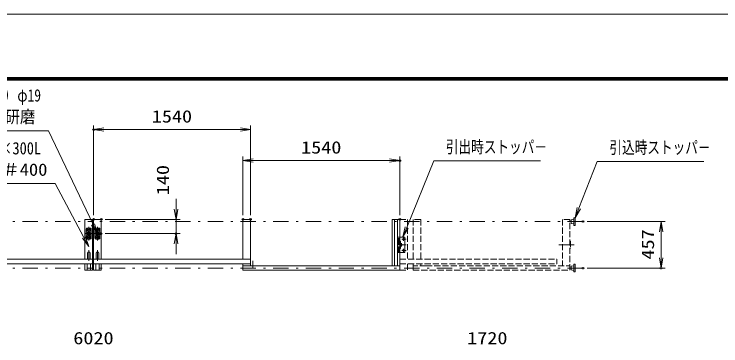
# Model space of a CAD drawing. Units: millimetres at full size. Extents: x -11880 to 11880, y -8400 to 8400.
# Drawn here: x 10 to 6945, y 5147 to 8400 of the extents above; entities that cross this region are included whole.
import ezdxf
from ezdxf.enums import TextEntityAlignment as Align

# ---------------------------------------------------------------- set-up
doc = ezdxf.new("R2010")
doc.units = ezdxf.units.MM
doc.header["$LTSCALE"] = 30
doc.header["$PDMODE"] = 32
doc.header["$PDSIZE"] = 15
for name, pattern in [('USER1', [10.7, 5, -2.5, 0.7, -2.5]), ('USER2', [2.7, 2, -0.7]), ('USER3', [9, 6, -0.75, 1.5, -0.75])]:
    doc.linetypes.add(name, pattern=pattern)
for name, color, linetype, lineweight in [('0-0_D-TTL', 7, 'Continuous', 18), ('0-1_外形線', 7, 'Continuous', 18), ('0-2_01', 4, 'Continuous', 18), ('0-3_軸線', 6, 'USER1', 18), ('0-4_隠れ線', 4, 'USER2', 18), ('0-8_寸法線', 3, 'Continuous', 18), ('0-9_0', 7, 'Continuous', 18)]:
    doc.layers.add(name, color=color, linetype=linetype, lineweight=lineweight)
doc.layers.add('0-A_DEFPOINTS', color=7, linetype='Continuous')
doc.styles.add('ＭＳ ゴシック', font='')
doc.styles.get('ＭＳ ゴシック').set_extended_font_data('MS Gothic')

# ---------------------------------------------------------------- blocks, each defined once
blk = doc.blocks.new('PROFSP00FOS256')
at = {"layer": '0-1_外形線'}
blk.add_lwpolyline([(0, -225.2), (195, -112.6), (195, 112.6), (0, 225.2), (-195, 112.6), (-195, -112.6)], close=True, dxfattribs=at)
for start, end in [(0, 180), (180, 0)]:
    blk.add_arc((0, 0), 195, start, end, dxfattribs=at)
at = {"layer": '0-3_軸線'}
for p, q in [((-243.2, 0), (243.2, 0)), ((0, 243.2), (0, -243.2))]:
    blk.add_line(p, q, dxfattribs=at)
blk = doc.blocks.new('tedrtdyfdufu')
at = {"layer": '0-1_外形線'}
for p, q in [((-750, 1350), (-750, -1350)), ((750, 750), (-750, 750)), ((450, 1650), (-450, 1650)), ((750, -1350), (750, 1350)), ((750, -750), (-750, -750)), ((-450, -1650), (450, -1650))]:
    blk.add_line(p, q, dxfattribs=at)
blk.add_circle((0, 0), 525, dxfattribs=at)
for centre, start, end in [((-450, 1350), 90, 180), ((450, 1350), 0, 90), ((-450, -1350), 180, 270), ((450, -1350), 270, 0)]:
    blk.add_arc(centre, 300, start, end, dxfattribs=at)
at = {"layer": '0-3_軸線', "linetype": 'Continuous'}
for p, q in [((-1041.3, 0), (1041.3, 0)), ((-693.4, 1200), (-180.8, 1200)), ((0, 2034.1), (0, -2034.1)), ((171.6, 1200), (684.3, 1200)), ((-450, -929.1), (-450, -1505.8)), ((171.6, -1200), (684.3, -1200))]:
    blk.add_line(p, q, dxfattribs=at)
at = {"layer": '0-4_隠れ線'}
blk.add_line((750, -630), (-750, -630), dxfattribs=at)
blk.add_circle((0, 0), 315, dxfattribs=at)
at = {"layer": '0-9_0'}
for p in [(-450, 1200), (450, 1200), (-450, -1200), (450, -1200)]:
    blk.add_blockref('PROFSP00FOS256', p, dxfattribs=at)
blk = doc.blocks.new('A$C4093506B')
at = {"layer": '0-1_外形線'}
for p, q in [((-373.3, 0), (376.7, 0)), ((-373.3, -1755), (-373.3, 0)), ((376.7, -1755), (376.7, 0))]:
    blk.add_line(p, q, dxfattribs=at)
blk.add_arc((1.7, -1755), 375, 180, 0, dxfattribs=at)
at = {"layer": '0-3_軸線', "linetype": 'USER3'}
blk.add_line((1.7, 532.5), (1.7, -2662.5), dxfattribs=at)
blk = doc.blocks.new('_OPEN')
at = {"layer": '0-9_0'}
blk.add_line((0, 0), (-30, 0), dxfattribs=at)
blk.add_lwpolyline([(-30, 5), (0, 0), (-30, -5)], dxfattribs=at)
blk = doc.blocks.new('S147')
at = {"layer": '0-8_寸法線'}
for points in [[(7035914.8, -15244269.9), (7004515.6, -15244269.9), (6996562.8, -15263852.5), (6995434, -15266632.1)], [(6996099.5, -15263664.4), (6995434, -15266632.1), (6997026, -15264040.7)]]:
    blk.add_lwpolyline(points, dxfattribs=at)
at = {"layer": '0-8_寸法線', "color": 254, "style": 'ＭＳ ゴシック', "width": 0.75}
blk.add_text('引出時ストッパ－', height=3637, dxfattribs=at).set_placement((7008094, -15243079.3), align=Align.BOTTOM_LEFT)
blk = doc.blocks.new('S148')
at = {"layer": '0-8_寸法線'}
for points in [[(7084057.6, -15244436.1), (7052658.4, -15244436.1), (7047231.3, -15258205.6), (7046131.3, -15260996.7)], [(7046766.2, -15258022.3), (7046131.3, -15260996.7), (7047696.5, -15258389)]]:
    blk.add_lwpolyline(points, dxfattribs=at)
at = {"layer": '0-8_寸法線', "color": 254, "style": 'ＭＳ ゴシック', "width": 0.75}
blk.add_text('引込時ストッパ－', height=3637, dxfattribs=at).set_placement((7056236.8, -15243245.6), align=Align.BOTTOM_LEFT)
blk = doc.blocks.new('S149')
at = {"layer": '0-8_寸法線'}
for points in [[(6844168.1, -15250954.4), (6893106.5, -15250954.4), (6901547.4, -15266823), (6902956.3, -15269471.7)], [(6901106, -15267057.9), (6902956.3, -15269471.7), (6901988.9, -15266588.2)]]:
    blk.add_lwpolyline(points, dxfattribs=at)
at = {"layer": '0-8_寸法線', "color": 254, "style": 'ＭＳ ゴシック'}
for s, width, p in [('取手（内側）φ25×300L', 0.85, (6843592.1, -15243463.8)), ('SUS304 ＃400', 1.1, (6858107.3, -15249763.8))]:
    blk.add_text(s, height=3637, dxfattribs=dict(at, width=width)).set_placement(p, align=Align.BOTTOM_LEFT)
blk = doc.blocks.new('S150')
at = {"layer": '0-8_寸法線'}
for points in [[(6854144.1, -15235401.3), (6891130.5, -15235401.3), (6904219.5, -15262966.6), (6905506.3, -15265676.7)], [(6903767.8, -15263181.1), (6905506.3, -15265676.7), (6904671.2, -15262752.2)]]:
    blk.add_lwpolyline(points, dxfattribs=at)
at = {"layer": '0-8_寸法線', "color": 254, "style": 'ＭＳ ゴシック'}
for s, width, p in [('落し棒（内側）φ19', 0.8, (6854144.1, -15227910.7)), ('SUS304 電解研磨', 0.9, (6853712.1, -15234210.7))]:
    blk.add_text(s, height=3637, dxfattribs=dict(at, width=width)).set_placement(p, align=Align.BOTTOM_LEFT)

msp = doc.modelspace()

# ---------------------------------------------------------------- linework, layer by layer
at = {"layer": '0-0_D-TTL'}
for points in [[(-11879.92, -8400.08), (11880.08, -8400.08), (11880.08, 8399.92), (-11879.92, 8399.92)], [(-11116.2, 7779.35), (11116.37, 7779.35), (11116.37, -7777.79), (-11116.2, -7777.79)], [(-11109.13, 7772.28), (11109.3, 7772.28), (11109.3, -7770.72), (-11109.13, -7770.72)], [(-11102.06, 7765.21), (11102.22, 7765.21), (11102.22, -7763.65), (-11102.06, -7763.65)], [(-11094.99, 7758.13), (11095.15, 7758.13), (11095.15, -7756.58), (-11094.99, -7756.58)], [(-11087.92, 7751.06), (11088.08, 7751.06), (11088.08, -7749.51), (-11087.92, -7749.51)]]:
    msp.add_lwpolyline(points, close=True, dxfattribs=at)
at = {"layer": '0-1_外形線'}
for p, q in [((704.71, 5997.98), (704.71, 6387.98)), ((779.71, 6387.98), (704.71, 6387.98)), ((779.71, 6387.98), (779.71, 5887.98)), ((789.71, 6387.98), (789.71, 5887.98)), ((789.71, 6387.98), (864.71, 6387.98)), ((864.71, 5997.98), (864.71, 6387.98)), ((2254.71, 6387.98), (2329.71, 6387.98)), ((2254.71, 6387.98), (2254.71, 5997.98)), ((2329.71, 6387.98), (2329.71, 5932.98)), ((3741.21, 6387.98), (3741.21, 5932.98)), ((3773.21, 6387.98), (3773.21, 5932.98)), ((3794.71, 5887.98), (3794.71, 6387.98)), ((3844.71, 6212.98), (3794.71, 6212.98)), ((3794.71, 6175.48), (3800.71, 6175.48)), ((3800.71, 6100.48), (3800.71, 6175.48)), ((3844.71, 6062.98), (3844.71, 6212.98)), ((3800.71, 6100.48), (3794.71, 6100.48)), ((3844.71, 6062.98), (3794.71, 6062.98)), ((-760.29, 5997.98), (779.71, 5997.98)), ((2329.71, 5997.98), (789.71, 5997.98)), ((779.71, 5952.98), (-760.29, 5952.98)), ((704.71, 5887.98), (704.71, 5952.98)), ((726.21, 5887.98), (726.21, 5952.98)), ((758.21, 5952.98), (758.21, 5887.98)), ((789.71, 5952.98), (2329.71, 5952.98)), ((811.21, 5952.98), (811.21, 5887.98)), ((843.21, 5887.98), (843.21, 5952.98)), ((864.71, 5887.98), (864.71, 5952.98)), ((2254.71, 5887.98), (2254.71, 5952.98)), ((2254.71, 5941.98), (2254.71, 5887.98)), ((3794.71, 5932.98), (2254.71, 5932.98)), ((779.71, 5887.98), (704.71, 5887.98)), ((789.71, 5887.98), (864.71, 5887.98)), ((2254.71, 5887.98), (3794.71, 5887.98)), ((2254.71, 5887.98), (2329.71, 5887.98))]:
    msp.add_line(p, q, dxfattribs=at)
msp.add_lwpolyline([(3794.71, 6387.98), (3719.71, 6387.98), (3719.71, 5932.98)], dxfattribs=at)
for centre in [(3829.71, 6192.98), (3809.71, 6137.98), (3829.71, 6082.98)]:
    msp.add_circle(centre, 6.5, dxfattribs=at)
at = {"layer": '0-2_01', "color": 7}
for p, q in [((5502.71, 6391.48), (5502.71, 6341.48)), ((5502.71, 5932.48), (5475.71, 5927.48)), ((5475.71, 5927.48), (5475.71, 5891.48)), ((5502.71, 5884.48), (5502.71, 5934.48)), ((5475.71, 5891.48), (5502.71, 5886.48))]:
    msp.add_line(p, q, dxfattribs=at)
for points in [[(5502.71, 6343.48), (5475.71, 6348.48), (5475.71, 6384.48), (5502.71, 6389.48)], [(5502.71, 6391.48), (5502.71, 6403.98), (5514.71, 6403.98), (5514.71, 6328.98), (5502.71, 6328.98), (5502.71, 6341.48)], [(5502.71, 5934.48), (5502.71, 5946.98), (5514.71, 5946.98), (5514.71, 5871.98), (5502.71, 5871.98), (5502.71, 5884.48)]]:
    msp.add_lwpolyline(points, dxfattribs=at)
at = {"layer": '0-3_軸線'}
for p, q in [((-4080.98, 6366.48), (779.71, 6366.48)), ((5591.73, 6366.48), (789.71, 6366.48)), ((3856.91, 6192.98), (3812.95, 6192.98)), ((3829.71, 6177.77), (3829.71, 6212.98)), ((3856.91, 6137.98), (3770.21, 6137.98)), ((3809.71, 6122.1), (3809.71, 6154.33)), ((5356.15, 6137.98), (5550.24, 6137.98)), ((3856.91, 6082.98), (3812.95, 6082.98)), ((3829.71, 6062.98), (3829.71, 6098.66)), ((2350.71, 5904.75), (2350.71, 5980.37)), ((-4080.98, 5909.48), (779.71, 5909.48)), ((5591.73, 5909.48), (789.71, 5909.48))]:
    msp.add_line(p, q, dxfattribs=at)
at = {"layer": '0-4_隠れ線'}
for p, q in [((3794.71, 6387.98), (3869.71, 6387.98)), ((3869.71, 6387.98), (3869.71, 5997.98)), ((3999.71, 6387.98), (3924.71, 6387.98)), ((3924.71, 6387.98), (3924.71, 5997.98)), ((3999.71, 6387.98), (3999.71, 5997.98)), ((5389.71, 6387.98), (5389.71, 5932.98)), ((5464.71, 6387.98), (5389.71, 6387.98)), ((5464.71, 5887.98), (5464.71, 6387.98)), ((3779.71, 6062.98), (3779.71, 6212.98)), ((3794.71, 6212.98), (3779.71, 6212.98)), ((3785.71, 6062.98), (3785.71, 6212.98)), ((5464.71, 6175.48), (5470.71, 6175.48)), ((5470.71, 6175.48), (5470.71, 6100.48)), ((3794.71, 6062.98), (3779.71, 6062.98)), ((3924.71, 6040.98), (3924.71, 6050.98)), ((3999.71, 6040.98), (3999.71, 6050.98)), ((5470.71, 6100.48), (5464.71, 6100.48)), ((3794.71, 5997.98), (5334.71, 5997.98)), ((5334.71, 5952.98), (5334.71, 5997.98)), ((3794.71, 5952.98), (5334.71, 5952.98)), ((3869.71, 5952.98), (3869.71, 5887.98)), ((3924.71, 5887.98), (3924.71, 5952.98)), ((4051.71, 5932.98), (3924.71, 5932.98)), ((3999.71, 5932.98), (3999.71, 5952.98)), ((4051.71, 5932.98), (5464.71, 5932.98)), ((3794.71, 5887.98), (3869.71, 5887.98)), ((3924.71, 5887.98), (5464.71, 5887.98))]:
    msp.add_line(p, q, dxfattribs=at)
at = {"layer": '0-8_寸法線'}
for p, q in [((789.71, 6427.98), (789.71, 7307.98)), ((2329.71, 6427.98), (2329.71, 7307.98)), ((2329.71, 7267.98), (789.71, 7267.98)), ((2254.71, 6427.98), (2254.71, 7003.82)), ((2254.71, 6963.82), (3794.71, 6963.82)), ((3794.71, 6427.98), (3794.71, 7003.82)), ((1598.33, 6487.98), (1598.33, 6587.98)), ((904.71, 6387.98), (1638.33, 6387.98)), ((1598.33, 6387.98), (1598.33, 6247.98)), ((5631.73, 6366.48), (6398.86, 6366.48)), ((6358.86, 6366.48), (6358.86, 5909.48)), ((901.92, 6247.98), (1638.33, 6247.98)), ((1598.33, 6147.98), (1598.33, 6047.98)), ((5631.73, 5909.48), (6398.86, 5909.48))]:
    msp.add_line(p, q, dxfattribs=at)
at = {"layer": '0-A_DEFPOINTS'}
for p in [(789.71, 7267.98), (3794.71, 6963.82), (789.71, 6387.98), (864.71, 6387.98), (2254.71, 6387.98), (2329.71, 6387.98), (3794.71, 6387.98), (5591.73, 6366.48), (861.92, 6247.98), (1598.33, 6247.98), (5591.73, 5909.48), (6358.86, 5909.48)]:
    msp.add_point(p, dxfattribs=at)

# ---------------------------------------------------------------- block references
at = {"layer": '0-1_外形線', "xscale": 0.03333333, "yscale": 0.03333333}
for p in [(742.21, 6247.98), (827.21, 6247.98)]:
    msp.add_blockref('tedrtdyfdufu', p, dxfattribs=at)
at = {"layer": '0-1_外形線', "xscale": 0.03333333, "yscale": 0.03333333, "rotation": 180}
for p in [(742.27, 5997.98), (827.27, 5997.98)]:
    msp.add_blockref('A$C4093506B', p, dxfattribs=at)
at = {"layer": '0-8_寸法線'}
for name, p, xscale, yscale in [('S150', (-229356.33, 515103.86), 0.03333333, 0.03333333), ('_OPEN', (2329.71, 7267.98), 3.333333, 3.333333), ('S149', (-229356.33, 515103.86), 0.03333333, 0.03333333), ('S147', (-229356.33, 515103.86), 0.03333333, 0.03333333), ('S148', (-229356.33, 515103.86), 0.03333333, 0.03333333), ('_OPEN', (3794.71, 6963.82), 3.333333, 3.333333)]:
    msp.add_blockref(name, p, dxfattribs=dict(at, xscale=xscale, yscale=yscale))
at = {"layer": '0-8_寸法線', "xscale": 3.333333, "yscale": 3.333333}
for p, rotation in [((789.71, 7267.98), 180), ((2254.71, 6963.82), 180), ((1598.33, 6387.98), 270), ((6358.86, 6366.48), 90), ((1598.33, 6247.98), 90), ((6358.86, 5909.48), 270)]:
    msp.add_blockref('_OPEN', p, dxfattribs=dict(at, rotation=rotation))

# ---------------------------------------------------------------- texts
at = {"layer": '0-8_寸法線', "color": 254, "style": 'ＭＳ ゴシック', "width": 1.2}
for s, p in [('1540', (1360.51, 7300.66)), ('1540', (2825.51, 6996.5)), ('6020', (590.31, 5126.62)), ('1720', (4455.51, 5126.62))]:
    msp.add_text(s, height=121.2, dxfattribs=at).set_placement(p, align=Align.BOTTOM_LEFT)
for s, p in [('140', (1565.65, 6624.18)), ('457', (6326.18, 5993.98))]:
    msp.add_text(s, height=121.2, rotation=90, dxfattribs=at).set_placement(p, align=Align.BOTTOM_LEFT)

doc.saveas('drawing.dxf')
